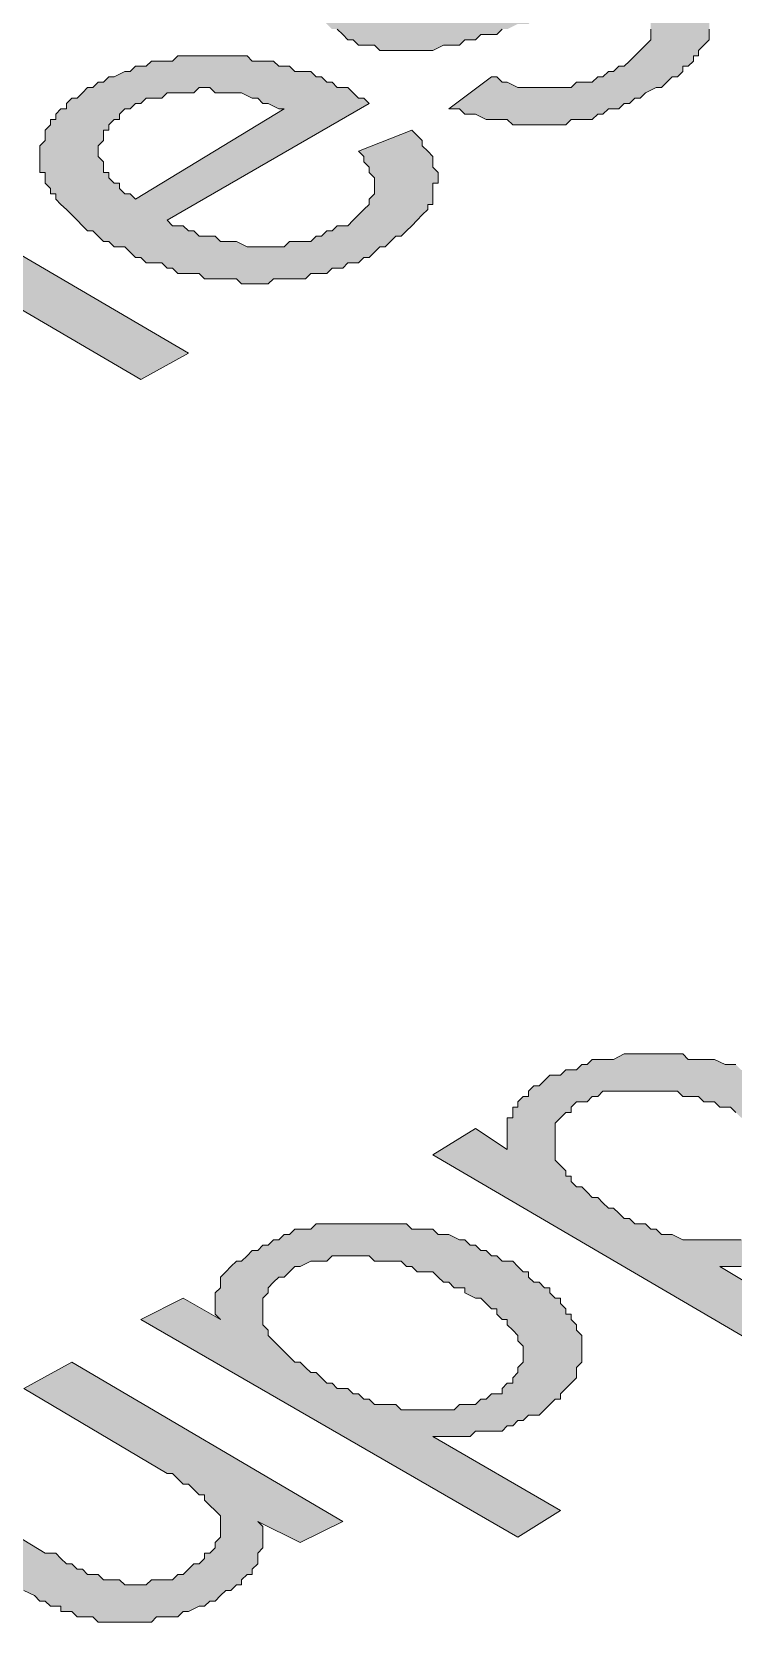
# Model space of a CAD drawing. Header units: inches. Extents: x -430764 to 256483, y 7374 to 217374.
# Drawn here: x 126160 to 128881, y 42856 to 49031 of the extents above; entities that cross this region are included whole.
import ezdxf

# ---------------------------------------------------------------- set-up
doc = ezdxf.new("R2010")
doc.units = ezdxf.units.IN
doc.header["$MEASUREMENT"] = 0
doc.layers.add('Background Stuff', color=252, linetype='Continuous', lineweight=5)
doc.layers.add('Layer 1', color=7, linetype='Continuous')

# ---------------------------------------------------------------- blocks, each defined once
blk = doc.blocks.new('block 3')
at = {"layer": 'Layer 1'}
h = blk.add_hatch(color=255, dxfattribs=at)
h.dxf.hatch_style = 2
h.paths.add_polyline_path([(761.755, -687.165), (762.58, -686.546), (762.682, -686.546), (762.785, -686.65), (762.888, -686.65), (763.095, -686.752), (763.198, -686.752), (763.301, -686.752), (763.403, -686.752), (763.61, -686.752), (763.714, -686.752), (763.816, -686.752), (763.92, -686.752), (764.022, -686.752), (764.126, -686.752), (764.229, -686.65), (764.331, -686.65), (764.537, -686.65), (764.642, -686.546), (764.743, -686.546), (764.848, -686.444), (764.95, -686.444), (765.053, -686.341), (765.156, -686.341), (765.259, -686.238), (765.362, -686.135), (765.465, -686.031), (765.569, -685.929), (765.672, -685.825), (765.672, -685.723), (765.672, -685.619), (765.672, -685.517), (765.672, -685.413), (765.569, -685.413), (765.569, -685.31), (765.465, -685.207), (765.362, -685.207), (765.259, -685.104), (765.156, -685.104), (765.053, -685.104), (764.95, -685.104), (764.743, -685.104), (764.642, -685.104), (764.537, -685.104), (764.436, -685.104), (764.229, -685.207), (764.126, -685.207), (764.022, -685.207), (763.816, -685.31), (763.714, -685.31), (763.507, -685.413), (763.403, -685.413), (763.301, -685.517), (763.095, -685.517), (762.888, -685.619), (762.785, -685.619), (762.682, -685.723), (762.476, -685.723), (762.373, -685.723), (762.271, -685.825), (762.167, -685.825), (762.064, -685.825), (761.961, -685.929), (761.858, -685.929), (761.755, -685.929), (761.652, -685.929), (761.445, -686.031), (761.343, -686.031), (761.239, -686.031), (761.033, -686.031), (760.93, -686.031), (760.826, -686.031), (760.622, -686.031), (760.518, -686.031), (760.416, -686.031), (760.311, -685.929), (760.209, -685.929), (760.003, -685.929), (759.898, -685.825), (759.797, -685.825), (759.694, -685.723), (759.59, -685.619), (759.487, -685.619), (759.384, -685.517), (759.281, -685.413), (759.178, -685.31), (759.178, -685.207), (759.075, -685.104), (759.075, -685.001), (759.075, -684.897), (759.075, -684.795), (759.075, -684.691), (759.178, -684.588), (759.178, -684.485), (759.281, -684.383), (759.384, -684.28), (759.384, -684.176), (759.487, -684.176), (759.59, -684.073), (759.694, -683.97), (759.797, -683.867), (759.898, -683.867), (760.003, -683.764), (760.104, -683.764), (760.209, -683.661), (760.311, -683.558), (760.416, -683.558), (760.518, -683.454), (760.622, -683.454), (760.724, -683.352), (760.826, -683.352), (761.033, -683.352), (761.137, -683.248), (761.239, -683.248), (761.343, -683.146), (761.445, -683.146), (761.652, -683.146), (761.755, -683.146), (761.961, -683.043), (762.064, -683.043), (762.167, -683.043), (762.373, -683.043), (762.476, -683.043), (762.682, -683.043), (762.785, -683.146), (762.888, -683.146), (762.993, -683.146), (763.095, -683.146), (763.301, -683.248), (763.403, -683.248), (763.507, -683.352), (763.61, -683.352), (762.888, -683.97), (762.785, -683.867), (762.682, -683.867), (762.476, -683.867), (762.373, -683.764), (762.271, -683.764), (762.064, -683.764), (761.961, -683.764), (761.755, -683.764), (761.652, -683.764), (761.549, -683.867), (761.445, -683.867), (761.343, -683.867), (761.239, -683.97), (761.033, -683.97), (760.93, -684.073), (760.826, -684.073), (760.724, -684.176), (760.622, -684.28), (760.518, -684.28), (760.416, -684.383), (760.416, -684.485), (760.311, -684.485), (760.311, -684.588), (760.209, -684.691), (760.209, -684.795), (760.209, -684.897), (760.209, -685.001), (760.311, -685.001), (760.311, -685.104), (760.416, -685.207), (760.518, -685.207), (760.622, -685.207), (760.826, -685.31), (760.93, -685.31), (761.137, -685.31), (761.239, -685.207), (761.343, -685.207), (761.445, -685.207), (761.549, -685.207), (761.652, -685.104), (761.755, -685.104), (761.858, -685.104), (762.064, -685.001), (762.167, -685.001), (762.373, -684.897), (762.476, -684.897), (762.58, -684.795), (762.785, -684.795), (762.888, -684.691), (763.095, -684.691), (763.198, -684.588), (763.403, -684.588), (763.507, -684.588), (763.61, -684.485), (763.714, -684.485), (763.816, -684.485), (763.92, -684.383), (764.022, -684.383), (764.126, -684.383), (764.331, -684.383), (764.436, -684.28), (764.537, -684.28), (764.743, -684.28), (764.848, -684.28), (764.95, -684.28), (765.156, -684.28), (765.259, -684.28), (765.362, -684.28), (765.465, -684.383), (765.569, -684.383), (765.672, -684.383), (765.878, -684.485), (765.98, -684.485), (766.084, -684.588), (766.188, -684.588), (766.291, -684.691), (766.394, -684.691), (766.497, -684.795), (766.497, -684.897), (766.6, -684.897), (766.703, -685.001), (766.703, -685.104), (766.703, -685.207), (766.807, -685.207), (766.807, -685.31), (766.807, -685.413), (766.807, -685.517), (766.807, -685.619), (766.807, -685.723), (766.807, -685.825), (766.703, -685.929), (766.6, -686.031), (766.6, -686.135), (766.497, -686.135), (766.497, -686.238), (766.394, -686.341), (766.291, -686.341), (766.291, -686.444), (766.188, -686.546), (766.084, -686.546), (765.98, -686.65), (765.878, -686.752), (765.775, -686.752), (765.569, -686.857), (765.465, -686.959), (765.362, -686.959), (765.259, -687.062), (765.156, -687.062), (765.053, -687.165), (764.848, -687.165), (764.743, -687.269), (764.642, -687.269), (764.537, -687.371), (764.436, -687.371), (764.331, -687.371), (764.126, -687.371), (764.022, -687.475), (763.92, -687.475), (763.816, -687.475), (763.714, -687.475), (763.61, -687.475), (763.507, -687.475), (763.403, -687.475), (763.198, -687.475), (763.095, -687.475), (762.993, -687.475), (762.888, -687.371), (762.682, -687.371), (762.58, -687.371), (762.476, -687.371), (762.271, -687.269), (762.167, -687.269), (762.064, -687.269), (761.961, -687.165)])
h = blk.add_hatch(color=255, dxfattribs=at)
h.dxf.hatch_style = 2
h.paths.add_polyline_path([(755.672, -688.918), (758.56, -687.165), (758.456, -687.165), (758.249, -687.062), (758.146, -687.062), (758.045, -686.959), (757.94, -686.959), (757.734, -686.857), (757.632, -686.857), (757.527, -686.857), (757.426, -686.857), (757.321, -686.857), (757.22, -686.857), (757.117, -686.752), (756.91, -686.752), (756.807, -686.857), (756.704, -686.857), (756.498, -686.857), (756.395, -686.857), (756.291, -686.857), (756.188, -686.959), (756.085, -686.959), (755.879, -686.959), (755.777, -687.062), (755.672, -687.062), (755.569, -687.165), (755.468, -687.165), (755.364, -687.269), (755.364, -687.371), (755.262, -687.371), (755.156, -687.475), (755.156, -687.578), (755.055, -687.578), (755.055, -687.681), (755.055, -687.784), (754.951, -687.887), (754.951, -687.99), (754.951, -688.094), (755.055, -688.196), (755.055, -688.3), (755.055, -688.402), (755.156, -688.402), (755.156, -688.506), (755.262, -688.608), (755.364, -688.608), (755.364, -688.712), (755.468, -688.815), (755.569, -688.815)])
h.paths.add_polyline_path([(760.003, -687.99), (761.033, -687.578), (761.137, -687.681), (761.239, -687.784), (761.239, -687.887), (761.343, -687.99), (761.445, -688.094), (761.445, -688.196), (761.445, -688.3), (761.549, -688.402), (761.549, -688.506), (761.549, -688.608), (761.445, -688.608), (761.445, -688.712), (761.445, -688.815), (761.445, -688.918), (761.445, -689.021), (761.343, -689.021), (761.343, -689.123), (761.239, -689.227), (761.137, -689.33), (761.033, -689.435), (760.93, -689.536), (760.826, -689.64), (760.724, -689.64), (760.622, -689.742), (760.518, -689.846), (760.416, -689.846), (760.311, -689.948), (760.209, -690.052), (760.104, -690.052), (760.003, -690.155), (759.797, -690.155), (759.694, -690.258), (759.59, -690.258), (759.487, -690.258), (759.384, -690.361), (759.281, -690.361), (759.075, -690.361), (758.972, -690.464), (758.868, -690.464), (758.766, -690.464), (758.56, -690.464), (758.456, -690.464), (758.353, -690.464), (758.249, -690.566), (758.045, -690.566), (757.94, -690.566), (757.839, -690.566), (757.734, -690.566), (757.632, -690.464), (757.527, -690.464), (757.321, -690.464), (757.22, -690.464), (757.117, -690.464), (757.013, -690.464), (756.91, -690.361), (756.704, -690.361), (756.601, -690.361), (756.498, -690.361), (756.395, -690.258), (756.291, -690.258), (756.188, -690.155), (755.982, -690.155), (755.879, -690.155), (755.777, -690.052), (755.672, -690.052), (755.569, -689.948), (755.468, -689.846), (755.262, -689.846), (755.156, -689.742), (755.055, -689.742), (754.951, -689.64), (754.849, -689.536), (754.744, -689.536), (754.643, -689.435), (754.54, -689.33), (754.436, -689.227), (754.333, -689.123), (754.229, -689.021), (754.127, -688.918), (754.127, -688.815), (754.023, -688.815), (754.023, -688.712), (753.921, -688.608), (753.921, -688.506), (753.921, -688.402), (753.818, -688.402), (753.818, -688.3), (753.818, -688.196), (753.818, -688.094), (753.818, -687.99), (753.818, -687.887), (753.921, -687.784), (753.921, -687.681), (753.921, -687.578), (754.023, -687.475), (754.023, -687.371), (754.127, -687.371), (754.127, -687.269), (754.229, -687.165), (754.333, -687.165), (754.333, -687.062), (754.436, -686.959), (754.54, -686.959), (754.643, -686.857), (754.744, -686.752), (754.849, -686.752), (754.951, -686.65), (755.055, -686.65), (755.156, -686.546), (755.262, -686.546), (755.468, -686.444), (755.569, -686.444), (755.672, -686.341), (755.777, -686.341), (755.879, -686.341), (755.982, -686.238), (756.188, -686.238), (756.291, -686.238), (756.395, -686.238), (756.498, -686.135), (756.704, -686.135), (756.807, -686.135), (756.91, -686.135), (757.117, -686.135), (757.22, -686.135), (757.321, -686.135), (757.426, -686.135), (757.527, -686.135), (757.632, -686.135), (757.839, -686.135), (757.94, -686.238), (758.045, -686.238), (758.146, -686.238), (758.353, -686.238), (758.456, -686.341), (758.56, -686.341), (758.662, -686.341), (758.766, -686.444), (758.868, -686.444), (759.075, -686.444), (759.178, -686.546), (759.281, -686.546), (759.384, -686.65), (759.487, -686.65), (759.59, -686.752), (759.797, -686.752), (759.898, -686.857), (760.003, -686.959), (760.104, -686.959), (760.209, -687.062), (756.291, -689.33), (756.395, -689.435), (756.601, -689.435), (756.704, -689.536), (756.807, -689.536), (756.91, -689.64), (757.013, -689.64), (757.22, -689.64), (757.321, -689.742), (757.426, -689.742), (757.527, -689.742), (757.632, -689.742), (757.839, -689.846), (757.94, -689.846), (758.045, -689.846), (758.146, -689.846), (758.249, -689.846), (758.456, -689.846), (758.56, -689.846), (758.662, -689.742), (758.766, -689.742), (758.972, -689.742), (759.075, -689.742), (759.178, -689.64), (759.281, -689.64), (759.384, -689.536), (759.487, -689.536), (759.59, -689.435), (759.694, -689.435), (759.797, -689.435), (759.898, -689.33), (760.003, -689.227), (760.104, -689.123), (760.209, -689.021), (760.209, -688.918), (760.311, -688.815), (760.311, -688.712), (760.311, -688.608), (760.311, -688.506), (760.209, -688.402), (760.209, -688.3), (760.104, -688.196), (760.104, -688.094)])
h = blk.add_hatch(color=255, dxfattribs=at)
h.dxf.hatch_style = 2
h.paths.add_polyline_path([(755.777, -692.423), (748.56, -688.196), (749.488, -687.681), (756.704, -691.906)])
h = blk.add_hatch(color=255, dxfattribs=at)
h.dxf.hatch_style = 2
h.paths.add_polyline_path([(764.95, -708.503), (765.053, -708.605), (765.156, -708.709), (765.259, -708.709), (765.362, -708.813), (765.569, -708.813), (765.672, -708.916), (765.775, -708.916), (765.878, -709.019), (765.98, -709.019), (766.084, -709.019), (766.291, -709.122), (766.394, -709.122), (766.497, -709.122), (766.6, -709.122), (766.703, -709.122), (766.807, -709.122), (767.013, -709.122), (767.114, -709.122), (767.219, -709.122), (767.426, -709.122), (767.527, -709.122), (767.63, -709.122), (767.733, -709.122), (767.939, -709.019), (768.042, -709.019), (768.146, -708.916), (768.249, -708.916), (768.249, -708.813), (768.353, -708.813), (768.455, -708.709), (768.558, -708.709), (768.661, -708.605), (768.661, -708.503), (768.765, -708.503), (768.765, -708.4), (768.765, -708.297), (768.765, -708.194), (768.868, -708.194), (768.868, -708.09), (768.765, -707.987), (768.765, -707.885), (768.765, -707.781), (768.765, -707.679), (768.661, -707.679), (768.661, -707.575), (768.558, -707.473), (768.455, -707.368), (768.353, -707.267), (768.249, -707.267), (768.146, -707.162), (768.042, -707.061), (767.939, -707.061), (767.836, -706.957), (767.733, -706.854), (767.63, -706.854), (767.527, -706.75), (767.426, -706.75), (767.32, -706.647), (767.219, -706.545), (767.013, -706.545), (766.908, -706.441), (766.807, -706.441), (766.703, -706.441), (766.6, -706.339), (766.497, -706.339), (766.291, -706.339), (766.188, -706.236), (766.084, -706.236), (765.98, -706.236), (765.878, -706.236), (765.775, -706.236), (765.569, -706.236), (765.465, -706.236), (765.362, -706.236), (765.156, -706.236), (765.053, -706.236), (764.95, -706.236), (764.743, -706.236), (764.642, -706.339), (764.537, -706.339), (764.436, -706.441), (764.331, -706.441), (764.229, -706.441), (764.126, -706.545), (764.126, -706.647), (764.022, -706.647), (763.92, -706.75), (763.816, -706.854), (763.816, -706.957), (763.816, -707.061), (763.816, -707.162), (763.816, -707.267), (763.816, -707.368), (763.816, -707.473), (763.816, -707.575), (763.92, -707.679), (764.022, -707.781), (764.022, -707.885), (764.126, -707.885), (764.126, -707.987), (764.229, -708.09), (764.331, -708.09), (764.436, -708.194), (764.537, -708.297), (764.642, -708.297), (764.743, -708.4), (764.848, -708.503)])
h.paths.add_polyline_path([(768.661, -711.699), (761.445, -707.473), (762.271, -706.957), (762.888, -707.368), (762.888, -707.267), (762.888, -707.162), (762.888, -707.061), (762.888, -706.957), (762.888, -706.854), (762.888, -706.75), (762.993, -706.75), (762.993, -706.647), (762.993, -706.545), (763.095, -706.545), (763.095, -706.441), (763.198, -706.339), (763.301, -706.339), (763.301, -706.236), (763.403, -706.132), (763.507, -706.132), (763.61, -706.029), (763.714, -705.926), (763.92, -705.926), (764.022, -705.823), (764.126, -705.823), (764.229, -705.823), (764.331, -705.72), (764.436, -705.72), (764.537, -705.618), (764.743, -705.618), (764.848, -705.618), (764.95, -705.618), (765.156, -705.513), (765.362, -705.513), (765.465, -705.513), (765.569, -705.513), (765.775, -705.513), (765.878, -705.513), (765.98, -705.513), (766.188, -705.513), (766.291, -705.513), (766.394, -705.618), (766.6, -705.618), (766.703, -705.618), (766.807, -705.618), (766.908, -705.618), (767.114, -705.72), (767.219, -705.72), (767.32, -705.72), (767.426, -705.823), (767.527, -705.823), (767.63, -705.926), (767.836, -705.926), (767.939, -706.029), (768.042, -706.029), (768.146, -706.029), (768.249, -706.132), (768.353, -706.236), (768.455, -706.236), (768.558, -706.339), (768.661, -706.339), (768.765, -706.441), (768.868, -706.545), (768.971, -706.545), (769.074, -706.647), (769.177, -706.75), (769.28, -706.75), (769.383, -706.854), (769.383, -706.957), (769.485, -706.957), (769.59, -707.061), (769.59, -707.162), (769.691, -707.162), (769.691, -707.267), (769.796, -707.368), (769.897, -707.473), (769.897, -707.575), (769.897, -707.679), (770.001, -707.781), (770.001, -707.885), (770.001, -707.987), (770.001, -708.09), (770.001, -708.194), (769.897, -708.297), (769.897, -708.4), (769.897, -708.503), (769.796, -708.503), (769.796, -708.605), (769.691, -708.709), (769.691, -708.813), (769.59, -708.813), (769.59, -708.916), (769.485, -709.019), (769.383, -709.019), (769.28, -709.122), (769.177, -709.122), (769.074, -709.225), (768.971, -709.327), (768.868, -709.327), (768.765, -709.432), (768.661, -709.432), (768.558, -709.534), (768.353, -709.534), (768.249, -709.534), (768.146, -709.638), (767.939, -709.638), (767.836, -709.638), (767.63, -709.638), (767.527, -709.638), (767.426, -709.638), (767.219, -709.638), (767.114, -709.638), (767.013, -709.638), (769.59, -711.183)])
h = blk.add_hatch(color=255, dxfattribs=at)
h.dxf.hatch_style = 2
h.paths.add_polyline_path([(759.281, -711.802), (759.384, -711.904), (759.487, -711.904), (759.59, -712.008), (759.797, -712.008), (759.898, -712.111), (760.003, -712.111), (760.104, -712.214), (760.209, -712.214), (760.311, -712.316), (760.518, -712.316), (760.622, -712.316), (760.724, -712.316), (760.826, -712.421), (760.93, -712.421), (761.033, -712.421), (761.137, -712.421), (761.343, -712.421), (761.445, -712.421), (761.652, -712.421), (761.755, -712.421), (761.858, -712.421), (761.961, -712.316), (762.167, -712.316), (762.271, -712.316), (762.373, -712.214), (762.476, -712.214), (762.58, -712.111), (762.682, -712.111), (762.785, -712.111), (762.785, -712.008), (762.888, -711.904), (762.993, -711.904), (762.993, -711.802), (763.095, -711.699), (763.095, -711.596), (763.198, -711.493), (763.198, -711.39), (763.198, -711.286), (763.198, -711.183), (763.095, -711.08), (763.095, -710.978), (762.993, -710.874), (762.888, -710.771), (762.888, -710.667), (762.785, -710.667), (762.682, -710.564), (762.682, -710.462), (762.58, -710.462), (762.476, -710.358), (762.373, -710.256), (762.271, -710.256), (762.064, -710.152), (762.064, -710.051), (761.858, -710.051), (761.755, -709.945), (761.652, -709.945), (761.549, -709.844), (761.445, -709.739), (761.343, -709.739), (761.137, -709.739), (761.033, -709.638), (760.93, -709.638), (760.826, -709.534), (760.724, -709.534), (760.622, -709.534), (760.416, -709.534), (760.311, -709.534), (760.209, -709.432), (760.104, -709.432), (760.003, -709.432), (759.797, -709.432), (759.694, -709.432), (759.487, -709.432), (759.384, -709.534), (759.281, -709.534), (759.178, -709.534), (759.075, -709.534), (758.868, -709.638), (758.766, -709.638), (758.662, -709.739), (758.56, -709.844), (758.456, -709.844), (758.353, -709.945), (758.249, -710.051), (758.249, -710.152), (758.146, -710.256), (758.146, -710.358), (758.146, -710.462), (758.146, -710.564), (758.146, -710.667), (758.146, -710.771), (758.249, -710.874), (758.249, -710.978), (758.353, -711.08), (758.456, -711.183), (758.56, -711.286), (758.662, -711.39), (758.766, -711.493), (758.868, -711.493), (758.972, -711.596), (759.075, -711.699), (759.178, -711.699)])
h.paths.add_polyline_path([(763.095, -714.894), (755.777, -710.667), (756.601, -710.256), (757.321, -710.667), (757.22, -710.564), (757.22, -710.462), (757.22, -710.358), (757.22, -710.256), (757.22, -710.152), (757.321, -710.051), (757.321, -709.945), (757.321, -709.844), (757.426, -709.739), (757.527, -709.638), (757.632, -709.534), (757.734, -709.534), (757.839, -709.432), (757.94, -709.327), (758.045, -709.327), (758.146, -709.225), (758.249, -709.225), (758.353, -709.122), (758.456, -709.122), (758.56, -709.019), (758.662, -709.019), (758.766, -708.916), (758.972, -708.916), (759.075, -708.916), (759.178, -708.813), (759.281, -708.813), (759.487, -708.813), (759.59, -708.813), (759.694, -708.813), (759.797, -708.813), (760.003, -708.813), (760.104, -708.813), (760.209, -708.813), (760.416, -708.813), (760.518, -708.813), (760.622, -708.813), (760.826, -708.813), (760.93, -708.813), (761.033, -708.916), (761.239, -708.916), (761.343, -708.916), (761.445, -708.916), (761.549, -709.019), (761.652, -709.019), (761.755, -709.019), (761.961, -709.122), (762.064, -709.122), (762.167, -709.225), (762.271, -709.225), (762.373, -709.327), (762.476, -709.327), (762.58, -709.432), (762.682, -709.432), (762.785, -709.534), (762.888, -709.534), (762.993, -709.534), (763.095, -709.638), (763.198, -709.739), (763.301, -709.739), (763.301, -709.844), (763.403, -709.945), (763.507, -709.945), (763.61, -710.051), (763.714, -710.051), (763.714, -710.152), (763.816, -710.256), (763.92, -710.256), (763.92, -710.358), (764.022, -710.462), (764.022, -710.564), (764.126, -710.564), (764.126, -710.667), (764.229, -710.771), (764.229, -710.874), (764.331, -710.978), (764.331, -711.08), (764.331, -711.183), (764.331, -711.286), (764.331, -711.39), (764.331, -711.493), (764.229, -711.596), (764.229, -711.699), (764.229, -711.802), (764.126, -711.904), (764.022, -712.008), (763.92, -712.111), (763.92, -712.214), (763.816, -712.214), (763.714, -712.316), (763.61, -712.421), (763.507, -712.522), (763.403, -712.522), (763.301, -712.522), (763.198, -712.626), (763.095, -712.626), (762.993, -712.729), (762.888, -712.729), (762.785, -712.833), (762.58, -712.833), (762.476, -712.833), (762.271, -712.833), (762.167, -712.936), (762.064, -712.936), (761.858, -712.936), (761.755, -712.936), (761.652, -712.936), (761.445, -712.936), (763.92, -714.378)])
h = blk.add_hatch(color=255, dxfattribs=at)
h.dxf.hatch_style = 2
h.paths.add_polyline_path([(758.868, -714.997), (758.045, -714.586), (758.146, -714.688), (758.146, -714.791), (758.146, -714.894), (758.146, -714.997), (758.146, -715.1), (758.045, -715.203), (758.045, -715.307), (758.045, -715.41), (757.94, -715.513), (757.94, -715.616), (757.839, -715.616), (757.734, -715.719), (757.734, -715.821), (757.632, -715.821), (757.527, -715.926), (757.426, -715.926), (757.321, -716.028), (757.22, -716.132), (757.117, -716.132), (757.013, -716.234), (756.91, -716.234), (756.704, -716.337), (756.601, -716.337), (756.498, -716.44), (756.395, -716.44), (756.291, -716.44), (756.085, -716.44), (755.982, -716.543), (755.777, -716.543), (755.672, -716.543), (755.569, -716.543), (755.364, -716.543), (755.262, -716.543), (755.156, -716.543), (755.055, -716.543), (754.951, -716.543), (754.849, -716.44), (754.643, -716.44), (754.54, -716.44), (754.436, -716.337), (754.333, -716.337), (754.229, -716.337), (754.229, -716.234), (754.127, -716.234), (754.023, -716.234), (753.921, -716.132), (753.818, -716.132), (753.714, -716.028), (753.508, -715.926), (753.406, -715.926), (753.406, -715.821), (750.107, -713.967), (751.035, -713.451), (753.921, -715.203), (754.127, -715.203), (754.229, -715.307), (754.333, -715.41), (754.436, -715.41), (754.54, -715.513), (754.643, -715.513), (754.744, -715.616), (754.849, -715.616), (754.951, -715.616), (755.055, -715.719), (755.156, -715.719), (755.364, -715.719), (755.468, -715.821), (755.569, -715.821), (755.777, -715.821), (755.879, -715.821), (755.982, -715.719), (756.085, -715.719), (756.188, -715.719), (756.395, -715.719), (756.498, -715.616), (756.601, -715.616), (756.704, -715.513), (756.807, -715.41), (756.91, -715.41), (757.013, -715.307), (757.013, -715.203), (757.117, -715.203), (757.22, -715.1), (757.22, -714.997), (757.321, -714.894), (757.321, -714.791), (757.321, -714.688), (757.321, -714.586), (757.321, -714.481), (757.22, -714.378), (757.117, -714.276), (757.013, -714.173), (757.013, -714.07), (756.91, -714.07), (756.807, -713.967), (756.704, -713.863), (756.601, -713.863), (756.498, -713.76), (756.395, -713.657), (756.291, -713.657), (753.508, -712.008), (754.436, -711.493), (759.694, -714.586)])
at = {"layer": 'Layer 1', "color": 255, "lineweight": 0}
for points in [[(761.755, -687.165), (762.58, -686.546), (762.682, -686.546), (762.785, -686.65), (762.888, -686.65), (763.095, -686.752), (763.198, -686.752), (763.301, -686.752), (763.403, -686.752), (763.61, -686.752), (763.714, -686.752), (763.816, -686.752), (763.92, -686.752), (764.022, -686.752), (764.126, -686.752), (764.229, -686.65), (764.331, -686.65), (764.537, -686.65), (764.642, -686.546), (764.743, -686.546), (764.848, -686.444), (764.95, -686.444), (765.053, -686.341), (765.156, -686.341), (765.259, -686.238), (765.362, -686.135), (765.465, -686.031), (765.569, -685.929), (765.672, -685.825), (765.672, -685.723), (765.672, -685.619)], [(762.785, -685.619), (762.682, -685.723), (762.476, -685.723), (762.373, -685.723), (762.271, -685.825), (762.167, -685.825), (762.064, -685.825), (761.961, -685.929), (761.858, -685.929), (761.755, -685.929), (761.652, -685.929), (761.445, -686.031), (761.343, -686.031), (761.239, -686.031), (761.033, -686.031), (760.93, -686.031), (760.826, -686.031), (760.622, -686.031), (760.518, -686.031), (760.416, -686.031), (760.311, -685.929), (760.209, -685.929), (760.003, -685.929), (759.898, -685.825), (759.797, -685.825), (759.694, -685.723), (759.59, -685.619)], [(766.807, -685.619), (766.807, -685.723), (766.807, -685.825), (766.703, -685.929), (766.6, -686.031), (766.6, -686.135), (766.497, -686.135), (766.497, -686.238), (766.394, -686.341), (766.291, -686.341), (766.291, -686.444), (766.188, -686.546), (766.084, -686.546), (765.98, -686.65), (765.878, -686.752), (765.775, -686.752), (765.569, -686.857), (765.465, -686.959), (765.362, -686.959), (765.259, -687.062), (765.156, -687.062), (765.053, -687.165), (764.848, -687.165), (764.743, -687.269), (764.642, -687.269), (764.537, -687.371), (764.436, -687.371), (764.331, -687.371), (764.126, -687.371), (764.022, -687.475), (763.92, -687.475), (763.816, -687.475), (763.714, -687.475), (763.61, -687.475), (763.507, -687.475), (763.403, -687.475), (763.198, -687.475), (763.095, -687.475), (762.993, -687.475), (762.888, -687.371), (762.682, -687.371), (762.58, -687.371), (762.476, -687.371), (762.271, -687.269), (762.167, -687.269), (762.064, -687.269), (761.961, -687.165), (761.755, -687.165)], [(760.003, -687.99), (761.033, -687.578), (761.137, -687.681), (761.239, -687.784), (761.239, -687.887), (761.343, -687.99), (761.445, -688.094), (761.445, -688.196), (761.445, -688.3), (761.549, -688.402), (761.549, -688.506), (761.549, -688.608), (761.445, -688.608), (761.445, -688.712), (761.445, -688.815), (761.445, -688.918), (761.445, -689.021), (761.343, -689.021), (761.343, -689.123), (761.239, -689.227), (761.137, -689.33), (761.033, -689.435), (760.93, -689.536), (760.826, -689.64), (760.724, -689.64), (760.622, -689.742), (760.518, -689.846), (760.416, -689.846), (760.311, -689.948), (760.209, -690.052), (760.104, -690.052), (760.003, -690.155), (759.797, -690.155), (759.694, -690.258), (759.59, -690.258), (759.487, -690.258), (759.384, -690.361), (759.281, -690.361), (759.075, -690.361), (758.972, -690.464), (758.868, -690.464), (758.766, -690.464), (758.56, -690.464), (758.456, -690.464), (758.353, -690.464), (758.249, -690.566), (758.045, -690.566), (757.94, -690.566), (757.839, -690.566), (757.734, -690.566), (757.632, -690.464), (757.527, -690.464), (757.321, -690.464), (757.22, -690.464), (757.117, -690.464), (757.013, -690.464), (756.91, -690.361), (756.704, -690.361), (756.601, -690.361), (756.498, -690.361), (756.395, -690.258), (756.291, -690.258), (756.188, -690.155), (755.982, -690.155), (755.879, -690.155), (755.777, -690.052), (755.672, -690.052), (755.569, -689.948), (755.468, -689.846), (755.262, -689.846), (755.156, -689.742), (755.055, -689.742), (754.951, -689.64), (754.849, -689.536), (754.744, -689.536), (754.643, -689.435), (754.54, -689.33), (754.436, -689.227), (754.333, -689.123), (754.229, -689.021), (754.127, -688.918), (754.127, -688.815), (754.023, -688.815), (754.023, -688.712), (753.921, -688.608), (753.921, -688.506), (753.921, -688.402), (753.818, -688.402), (753.818, -688.3), (753.818, -688.196), (753.818, -688.094), (753.818, -687.99), (753.818, -687.887), (753.921, -687.784), (753.921, -687.681), (753.921, -687.578), (754.023, -687.475), (754.023, -687.371), (754.127, -687.371), (754.127, -687.269), (754.229, -687.165), (754.333, -687.165), (754.333, -687.062), (754.436, -686.959), (754.54, -686.959), (754.643, -686.857), (754.744, -686.752), (754.849, -686.752), (754.951, -686.65), (755.055, -686.65), (755.156, -686.546), (755.262, -686.546), (755.468, -686.444), (755.569, -686.444), (755.672, -686.341), (755.777, -686.341), (755.879, -686.341), (755.982, -686.238), (756.188, -686.238), (756.291, -686.238), (756.395, -686.238), (756.498, -686.135), (756.704, -686.135), (756.807, -686.135), (756.91, -686.135), (757.117, -686.135), (757.22, -686.135), (757.321, -686.135), (757.426, -686.135), (757.527, -686.135), (757.632, -686.135), (757.839, -686.135), (757.94, -686.238), (758.045, -686.238), (758.146, -686.238), (758.353, -686.238), (758.456, -686.341), (758.56, -686.341), (758.662, -686.341), (758.766, -686.444), (758.868, -686.444), (759.075, -686.444), (759.178, -686.546), (759.281, -686.546), (759.384, -686.65), (759.487, -686.65), (759.59, -686.752), (759.797, -686.752), (759.898, -686.857), (760.003, -686.959), (760.104, -686.959), (760.209, -687.062), (756.291, -689.33), (756.395, -689.435), (756.601, -689.435), (756.704, -689.536), (756.807, -689.536), (756.91, -689.64), (757.013, -689.64), (757.22, -689.64), (757.321, -689.742), (757.426, -689.742), (757.527, -689.742), (757.632, -689.742), (757.839, -689.846), (757.94, -689.846), (758.045, -689.846), (758.146, -689.846), (758.249, -689.846), (758.456, -689.846), (758.56, -689.846), (758.662, -689.742), (758.766, -689.742), (758.972, -689.742), (759.075, -689.742), (759.178, -689.64), (759.281, -689.64), (759.384, -689.536), (759.487, -689.536), (759.59, -689.435), (759.694, -689.435), (759.797, -689.435), (759.898, -689.33), (760.003, -689.227), (760.104, -689.123), (760.209, -689.021), (760.209, -688.918), (760.311, -688.815), (760.311, -688.712), (760.311, -688.608), (760.311, -688.506), (760.209, -688.402), (760.209, -688.3), (760.104, -688.196), (760.104, -688.094), (760.003, -687.99)], [(755.672, -688.918), (758.56, -687.165), (758.456, -687.165), (758.249, -687.062), (758.146, -687.062), (758.045, -686.959), (757.94, -686.959), (757.734, -686.857), (757.632, -686.857), (757.527, -686.857), (757.426, -686.857), (757.321, -686.857), (757.22, -686.857), (757.117, -686.752), (756.91, -686.752), (756.807, -686.857), (756.704, -686.857), (756.498, -686.857), (756.395, -686.857), (756.291, -686.857), (756.188, -686.959), (756.085, -686.959), (755.879, -686.959), (755.777, -687.062), (755.672, -687.062), (755.569, -687.165), (755.468, -687.165), (755.364, -687.269), (755.364, -687.371), (755.262, -687.371), (755.156, -687.475), (755.156, -687.578), (755.055, -687.578), (755.055, -687.681), (755.055, -687.784), (754.951, -687.887), (754.951, -687.99), (754.951, -688.094), (755.055, -688.196), (755.055, -688.3), (755.055, -688.402), (755.156, -688.402), (755.156, -688.506), (755.262, -688.608), (755.364, -688.608), (755.364, -688.712), (755.468, -688.815), (755.569, -688.815), (755.672, -688.918)], [(755.777, -692.423), (748.56, -688.196), (749.488, -687.681), (756.704, -691.906), (755.777, -692.423)], [(768.661, -711.699), (761.445, -707.473), (762.271, -706.957), (762.888, -707.368), (762.888, -707.267), (762.888, -707.162), (762.888, -707.061), (762.888, -706.957), (762.888, -706.854), (762.888, -706.75), (762.993, -706.75), (762.993, -706.647), (762.993, -706.545), (763.095, -706.545), (763.095, -706.441), (763.198, -706.339), (763.301, -706.339), (763.301, -706.236), (763.403, -706.132), (763.507, -706.132), (763.61, -706.029), (763.714, -705.926), (763.92, -705.926), (764.022, -705.823), (764.126, -705.823), (764.229, -705.823), (764.331, -705.72), (764.436, -705.72), (764.537, -705.618), (764.743, -705.618), (764.848, -705.618), (764.95, -705.618), (765.156, -705.513), (765.362, -705.513), (765.465, -705.513), (765.569, -705.513), (765.775, -705.513), (765.878, -705.513), (765.98, -705.513), (766.188, -705.513), (766.291, -705.513), (766.394, -705.618), (766.6, -705.618), (766.703, -705.618), (766.807, -705.618), (766.908, -705.618), (767.114, -705.72), (767.219, -705.72), (767.32, -705.72)], [(767.426, -709.638), (767.219, -709.638), (767.114, -709.638), (767.013, -709.638), (769.59, -711.183)], [(764.95, -708.503), (765.053, -708.605), (765.156, -708.709), (765.259, -708.709), (765.362, -708.813), (765.569, -708.813), (765.672, -708.916), (765.775, -708.916), (765.878, -709.019), (765.98, -709.019), (766.084, -709.019), (766.291, -709.122), (766.394, -709.122), (766.497, -709.122), (766.6, -709.122), (766.703, -709.122), (766.807, -709.122), (767.013, -709.122), (767.114, -709.122), (767.219, -709.122), (767.426, -709.122)], [(767.32, -706.647), (767.219, -706.545), (767.013, -706.545), (766.908, -706.441), (766.807, -706.441), (766.703, -706.441), (766.6, -706.339), (766.497, -706.339), (766.291, -706.339), (766.188, -706.236), (766.084, -706.236), (765.98, -706.236), (765.878, -706.236), (765.775, -706.236), (765.569, -706.236), (765.465, -706.236), (765.362, -706.236), (765.156, -706.236), (765.053, -706.236), (764.95, -706.236), (764.743, -706.236), (764.642, -706.339), (764.537, -706.339), (764.436, -706.441), (764.331, -706.441), (764.229, -706.441), (764.126, -706.545), (764.126, -706.647), (764.022, -706.647), (763.92, -706.75), (763.816, -706.854), (763.816, -706.957), (763.816, -707.061), (763.816, -707.162), (763.816, -707.267), (763.816, -707.368), (763.816, -707.473), (763.816, -707.575), (763.92, -707.679), (764.022, -707.781), (764.022, -707.885), (764.126, -707.885), (764.126, -707.987), (764.229, -708.09), (764.331, -708.09), (764.436, -708.194), (764.537, -708.297), (764.642, -708.297), (764.743, -708.4), (764.848, -708.503), (764.95, -708.503)], [(763.095, -714.894), (755.777, -710.667), (756.601, -710.256), (757.321, -710.667), (757.22, -710.564), (757.22, -710.462), (757.22, -710.358), (757.22, -710.256), (757.22, -710.152), (757.321, -710.051), (757.321, -709.945), (757.321, -709.844), (757.426, -709.739), (757.527, -709.638), (757.632, -709.534), (757.734, -709.534), (757.839, -709.432), (757.94, -709.327), (758.045, -709.327), (758.146, -709.225), (758.249, -709.225), (758.353, -709.122), (758.456, -709.122), (758.56, -709.019), (758.662, -709.019), (758.766, -708.916), (758.972, -708.916), (759.075, -708.916), (759.178, -708.813), (759.281, -708.813), (759.487, -708.813), (759.59, -708.813), (759.694, -708.813), (759.797, -708.813), (760.003, -708.813), (760.104, -708.813), (760.209, -708.813), (760.416, -708.813), (760.518, -708.813), (760.622, -708.813), (760.826, -708.813), (760.93, -708.813), (761.033, -708.916), (761.239, -708.916), (761.343, -708.916), (761.445, -708.916), (761.549, -709.019), (761.652, -709.019), (761.755, -709.019), (761.961, -709.122), (762.064, -709.122), (762.167, -709.225), (762.271, -709.225), (762.373, -709.327), (762.476, -709.327), (762.58, -709.432), (762.682, -709.432), (762.785, -709.534), (762.888, -709.534), (762.993, -709.534), (763.095, -709.638), (763.198, -709.739), (763.301, -709.739), (763.301, -709.844), (763.403, -709.945), (763.507, -709.945), (763.61, -710.051), (763.714, -710.051), (763.714, -710.152), (763.816, -710.256), (763.92, -710.256), (763.92, -710.358), (764.022, -710.462), (764.022, -710.564), (764.126, -710.564), (764.126, -710.667), (764.229, -710.771), (764.229, -710.874), (764.331, -710.978), (764.331, -711.08), (764.331, -711.183), (764.331, -711.286), (764.331, -711.39), (764.331, -711.493), (764.229, -711.596), (764.229, -711.699), (764.229, -711.802), (764.126, -711.904), (764.022, -712.008), (763.92, -712.111), (763.92, -712.214), (763.816, -712.214), (763.714, -712.316), (763.61, -712.421), (763.507, -712.522), (763.403, -712.522), (763.301, -712.522), (763.198, -712.626), (763.095, -712.626), (762.993, -712.729), (762.888, -712.729), (762.785, -712.833), (762.58, -712.833), (762.476, -712.833), (762.271, -712.833), (762.167, -712.936), (762.064, -712.936), (761.858, -712.936), (761.755, -712.936), (761.652, -712.936), (761.445, -712.936), (763.92, -714.378), (763.095, -714.894)], [(759.281, -711.802), (759.384, -711.904), (759.487, -711.904), (759.59, -712.008), (759.797, -712.008), (759.898, -712.111), (760.003, -712.111), (760.104, -712.214), (760.209, -712.214), (760.311, -712.316), (760.518, -712.316), (760.622, -712.316), (760.724, -712.316), (760.826, -712.421), (760.93, -712.421), (761.033, -712.421), (761.137, -712.421), (761.343, -712.421), (761.445, -712.421), (761.652, -712.421), (761.755, -712.421), (761.858, -712.421), (761.961, -712.316), (762.167, -712.316), (762.271, -712.316), (762.373, -712.214), (762.476, -712.214), (762.58, -712.111), (762.682, -712.111), (762.785, -712.111), (762.785, -712.008), (762.888, -711.904), (762.993, -711.904), (762.993, -711.802), (763.095, -711.699), (763.095, -711.596), (763.198, -711.493), (763.198, -711.39), (763.198, -711.286), (763.198, -711.183), (763.095, -711.08), (763.095, -710.978), (762.993, -710.874), (762.888, -710.771), (762.888, -710.667), (762.785, -710.667), (762.682, -710.564), (762.682, -710.462), (762.58, -710.462), (762.476, -710.358), (762.373, -710.256), (762.271, -710.256), (762.064, -710.152), (762.064, -710.051), (761.858, -710.051), (761.755, -709.945), (761.652, -709.945), (761.549, -709.844), (761.445, -709.739), (761.343, -709.739), (761.137, -709.739), (761.033, -709.638), (760.93, -709.638), (760.826, -709.534), (760.724, -709.534), (760.622, -709.534), (760.416, -709.534), (760.311, -709.534), (760.209, -709.432), (760.104, -709.432), (760.003, -709.432), (759.797, -709.432), (759.694, -709.432), (759.487, -709.432), (759.384, -709.534), (759.281, -709.534), (759.178, -709.534), (759.075, -709.534), (758.868, -709.638), (758.766, -709.638), (758.662, -709.739), (758.56, -709.844), (758.456, -709.844), (758.353, -709.945), (758.249, -710.051), (758.249, -710.152), (758.146, -710.256), (758.146, -710.358), (758.146, -710.462), (758.146, -710.564), (758.146, -710.667), (758.146, -710.771), (758.249, -710.874), (758.249, -710.978), (758.353, -711.08), (758.456, -711.183), (758.56, -711.286), (758.662, -711.39), (758.766, -711.493), (758.868, -711.493), (758.972, -711.596), (759.075, -711.699), (759.178, -711.699), (759.281, -711.802)], [(758.868, -714.997), (758.045, -714.586), (758.146, -714.688), (758.146, -714.791), (758.146, -714.894), (758.146, -714.997), (758.146, -715.1), (758.045, -715.203), (758.045, -715.307), (758.045, -715.41), (757.94, -715.513), (757.94, -715.616), (757.839, -715.616), (757.734, -715.719), (757.734, -715.821), (757.632, -715.821), (757.527, -715.926), (757.426, -715.926), (757.321, -716.028), (757.22, -716.132), (757.117, -716.132), (757.013, -716.234), (756.91, -716.234), (756.704, -716.337), (756.601, -716.337), (756.498, -716.44), (756.395, -716.44), (756.291, -716.44), (756.085, -716.44), (755.982, -716.543), (755.777, -716.543), (755.672, -716.543), (755.569, -716.543), (755.364, -716.543), (755.262, -716.543), (755.156, -716.543), (755.055, -716.543), (754.951, -716.543), (754.849, -716.44), (754.643, -716.44), (754.54, -716.44), (754.436, -716.337), (754.333, -716.337), (754.229, -716.337), (754.229, -716.234), (754.127, -716.234), (754.023, -716.234), (753.921, -716.132), (753.818, -716.132), (753.714, -716.028), (753.508, -715.926)], [(751.035, -713.451), (753.921, -715.203), (754.127, -715.203), (754.229, -715.307), (754.333, -715.41), (754.436, -715.41), (754.54, -715.513), (754.643, -715.513), (754.744, -715.616), (754.849, -715.616), (754.951, -715.616), (755.055, -715.719), (755.156, -715.719), (755.364, -715.719), (755.468, -715.821), (755.569, -715.821), (755.777, -715.821), (755.879, -715.821), (755.982, -715.719), (756.085, -715.719), (756.188, -715.719), (756.395, -715.719), (756.498, -715.616), (756.601, -715.616), (756.704, -715.513), (756.807, -715.41), (756.91, -715.41), (757.013, -715.307), (757.013, -715.203), (757.117, -715.203), (757.22, -715.1), (757.22, -714.997), (757.321, -714.894), (757.321, -714.791), (757.321, -714.688), (757.321, -714.586), (757.321, -714.481), (757.22, -714.378), (757.117, -714.276), (757.013, -714.173), (757.013, -714.07), (756.91, -714.07), (756.807, -713.967), (756.704, -713.863), (756.601, -713.863), (756.498, -713.76), (756.395, -713.657), (756.291, -713.657), (753.508, -712.008), (754.436, -711.493), (759.694, -714.586), (758.868, -714.997)]]:
    blk.add_lwpolyline(points, dxfattribs=at)
blk = doc.blocks.new('Isometric')
at = {"layer": 'Layer 1', "xscale": 200, "yscale": 200, "zscale": 200}
blk.add_blockref('block 3', (-56424.1, 145184.8), dxfattribs=at)

msp = doc.modelspace()

# ---------------------------------------------------------------- block references
at = {"layer": 'Background Stuff'}
msp.add_blockref('Isometric', (31851.58203, 40980.31673), dxfattribs=at)

doc.saveas('drawing.dxf')
